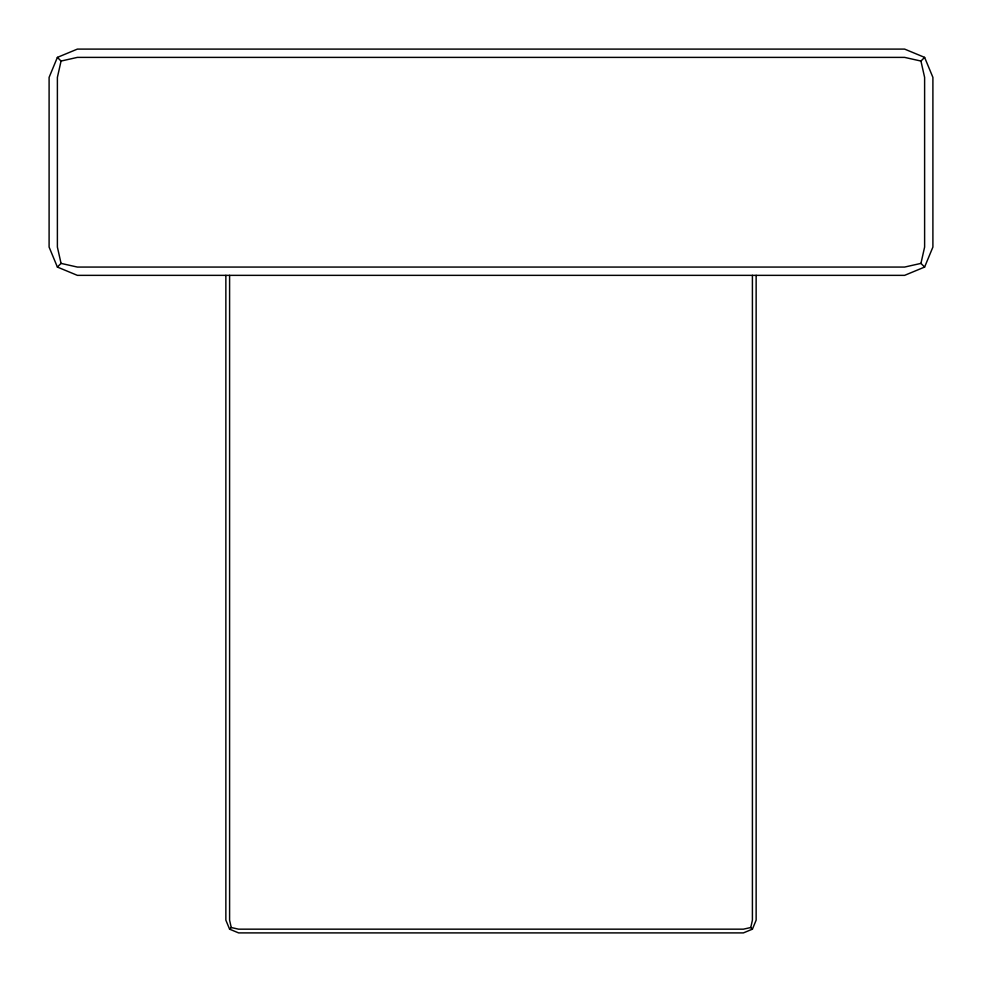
<?xml version="1.0" encoding="UTF-8"?>
<svg xmlns="http://www.w3.org/2000/svg" width="982" height="982" viewBox="0 0 982 982"><rect width="100%" height="100%" fill="white"/><g stroke="black" fill="none" stroke-linecap="round" stroke-linejoin="round"><path stroke-width="1.47" d="M57.386 57.386L61.056 61.056L57.386 77.382L57.386 247.071L61.056 263.397L57.386 267.067L49.1 247.071L49.1 77.382L57.386 57.386L77.382 49.1L904.618 49.1L924.614 57.386L932.9 77.382L932.9 247.071L924.614 267.067L904.618 275.353L77.382 275.353L57.386 267.067M225.86 275.353L225.86 920.171L229.592 929.168L238.589 932.9L743.411 932.9L752.408 929.168L750.764 927.524L752.408 920.171L752.408 275.353M924.614 267.067L920.944 263.397L924.614 247.071L924.614 77.382L920.944 61.056L924.614 57.386M752.408 929.168L756.14 920.171L756.14 275.353M229.592 929.168L231.236 927.524L229.592 920.171L229.592 275.353M61.056 61.056L77.382 57.386L904.618 57.386L920.944 61.056M920.944 263.397L904.618 267.067L77.382 267.067L61.056 263.397M750.764 927.524L743.411 929.168L238.589 929.168L231.236 927.524"/></g></svg>
